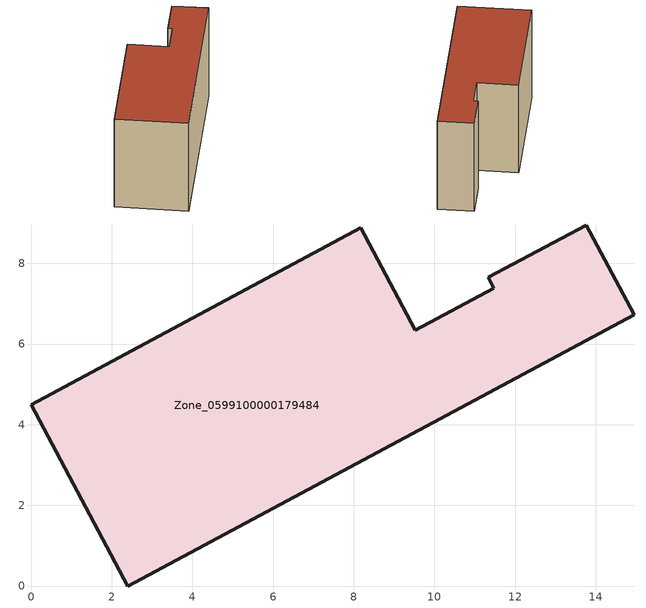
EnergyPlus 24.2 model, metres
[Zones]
Zone_0599100000179484
 floor ground (C_G): 9.52,6.34 11.47,7.38 11.33,7.65 13.77,8.95 14.96,6.72 2.4,0 0,4.5 8.17,8.88 z0
 wall outside (C_F): 2.4,0 14.96,6.72 13.77,8.95 11.33,7.65 11.47,7.38 9.52,6.34 8.17,8.88 0,4.5 2.4,0 z0:7.19
 roof outside (C_R): 11.47,7.38 9.52,6.34 8.17,8.88 0,4.5 2.4,0 14.96,6.72 13.77,8.95 11.33,7.65 z7.19
[BUILDING]
Pand.0599100000179484: North Axis=0; Terrain=City; Loads Convergence Tolerance Value=0.04; Temperature Convergence Tolerance Value=0.4; Solar Distribution=FullExterior; Maximum Number of Warmup Days=25; Minimum Number of Warmup Days=1
[Site:Location]
Rotterdam.The.Hague.AP_ZH_NLD Design_Conditions: Latitude=51.96; Longitude=4.45; Time Zone=1; Elevation=-4.5
[SITE:GROUNDTEMPERATURE:BUILDINGSURFACE]
18, 18, 18, 18, 18, 18, 18, 18, 18, 18, 18, 18
[MATERIAL] Thermal Absorptance=0.9; Solar Absorptance=0.7; Visible Absorptance=0.7
Name | Roughness | Thickness | Conductivity | Density | Specific Heat
G.TI.1975-1991 | MediumSmooth | 0.15 | 0.288461 | 540 | 1210
F.TI.1975-1991 | Rough | 0.3 | 0.230769 | 1920 | 840
R.TI.1975-1991 | MediumRough | 0.2 | 0.153846 | 1500 | 1000
[CONSTRUCTION]
C_G: G.TI.1975-1991
C_F: F.TI.1975-1991
C_R: R.TI.1975-1991
[ZONE]
Zone_0599100000179484: Type=1; Multiplier=1; Ceiling Height=Autocalculate; Volume=Autocalculate; Floor Area=autocalculate; Part of Total Floor Area=Yes
[ZONEINFILTRATION:DESIGNFLOWRATE]
Infil_Zone_0599100000179484: Zone or ZoneList or Space or SpaceList=Zone_0599100000179484; Schedule=AlwaysOn; Design Flow Rate Calculation Method=Flow/Area; Flow Rate per Floor Area=0.003; Constant Term Coefficient=1; Temperature Term Coefficient=0; Velocity Term Coefficient=0; Velocity Squared Term Coefficient=0
[HVACTEMPLATE:ZONE:IDEALLOADSAIRSYSTEM]
Zone_0599100000179484: Maximum Heating Supply Air Temperature=50; Minimum Cooling Supply Air Temperature=13; Maximum Heating Supply Air Humidity Ratio=0.0156; Minimum Cooling Supply Air Humidity Ratio=0.0077; Heating Limit=NoLimit; Cooling Limit=NoLimit; Dehumidification Control Type=ConstantSensibleHeatRatio; Cooling Sensible Heat Ratio=0.7; Dehumidification Setpoint=60; Humidification Control Type=None; Humidification Setpoint=30; Outdoor Air Method=None; Outdoor Air Flow Rate per Person=0.00944; Outdoor Air Flow Rate per Zone Floor Area=0; Outdoor Air Flow Rate per Zone=0; Demand Controlled Ventilation Type=None; Outdoor Air Economizer Type=NoEconomizer; Heat Recovery Type=None; Sensible Heat Recovery Effectiveness=0.7; Latent Heat Recovery Effectiveness=0.65
[ZONECONTROL:THERMOSTAT]
ThermostatControl_Zone_0599100000179484: Zone or ZoneList=Zone_0599100000179484; Control Type Schedule=DualSetpointControlType; Control 1=Thermostat_Zone_0599100000179484; Temperature Difference Between Cutout And Setpoint=0
[THERMOSTATSETPOINT:DUALSETPOINT]
Thermostat_Zone_0599100000179484: Heating Setpoint Temperature Schedule=HeatingSetpoint_Zone_0599100000179484; Cooling Setpoint Temperature Schedule=CoolingSetpoint_Zone_0599100000179484
[SCHEDULE:COMPACT]
HeatingSetpoint_Zone_0599100000179484: Through: 12/31, For: AllDays, Until: 24:00, 21
CoolingSetpoint_Zone_0599100000179484: Through: 12/31, For: AllDays, Until: 24:00, 24
DualSetpointControlType: Through: 12/31, For: AllDays, Until: 24:00, 4
AlwaysOn: Through: 12/31, For: AllDays, Until: 24:00, 1
